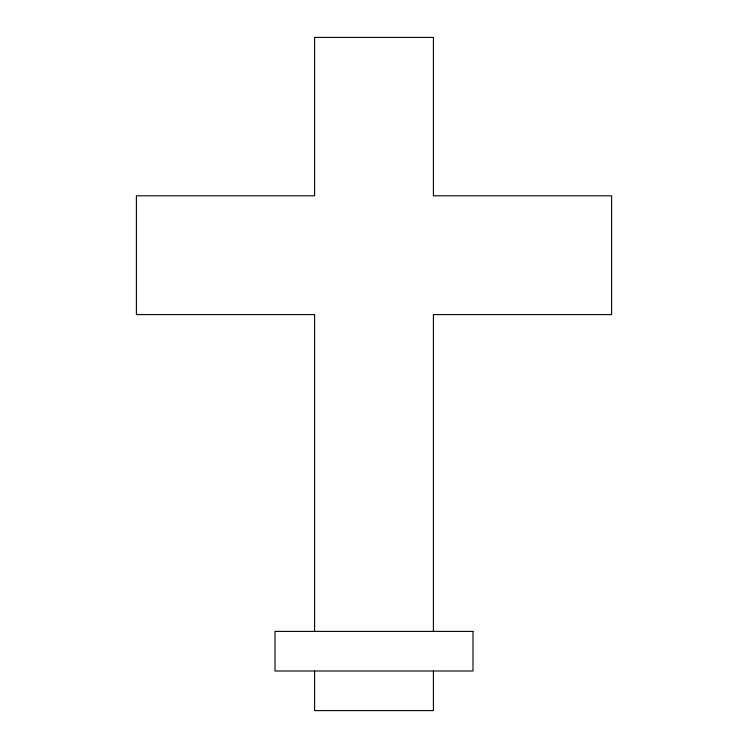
<?xml version="1.0" encoding="UTF-8"?>
<svg xmlns="http://www.w3.org/2000/svg" width="748" height="748" viewBox="0 0 748 748"><rect width="100%" height="100%" fill="white"/><g stroke="black" fill="none" stroke-linecap="round" stroke-linejoin="round"><path stroke-width="1.12" d="M433.401 631.396L433.401 314.599L611.602 314.599L611.602 195.798L433.401 195.798L433.401 37.4L314.599 37.4L314.599 195.798L136.398 195.798L136.398 314.599L314.599 314.599L314.599 631.396M433.401 671.003L433.401 710.6L314.599 710.6L314.599 671.003M472.998 631.396L275.002 631.396L275.002 671.003L472.998 671.003L472.998 631.396"/></g></svg>
